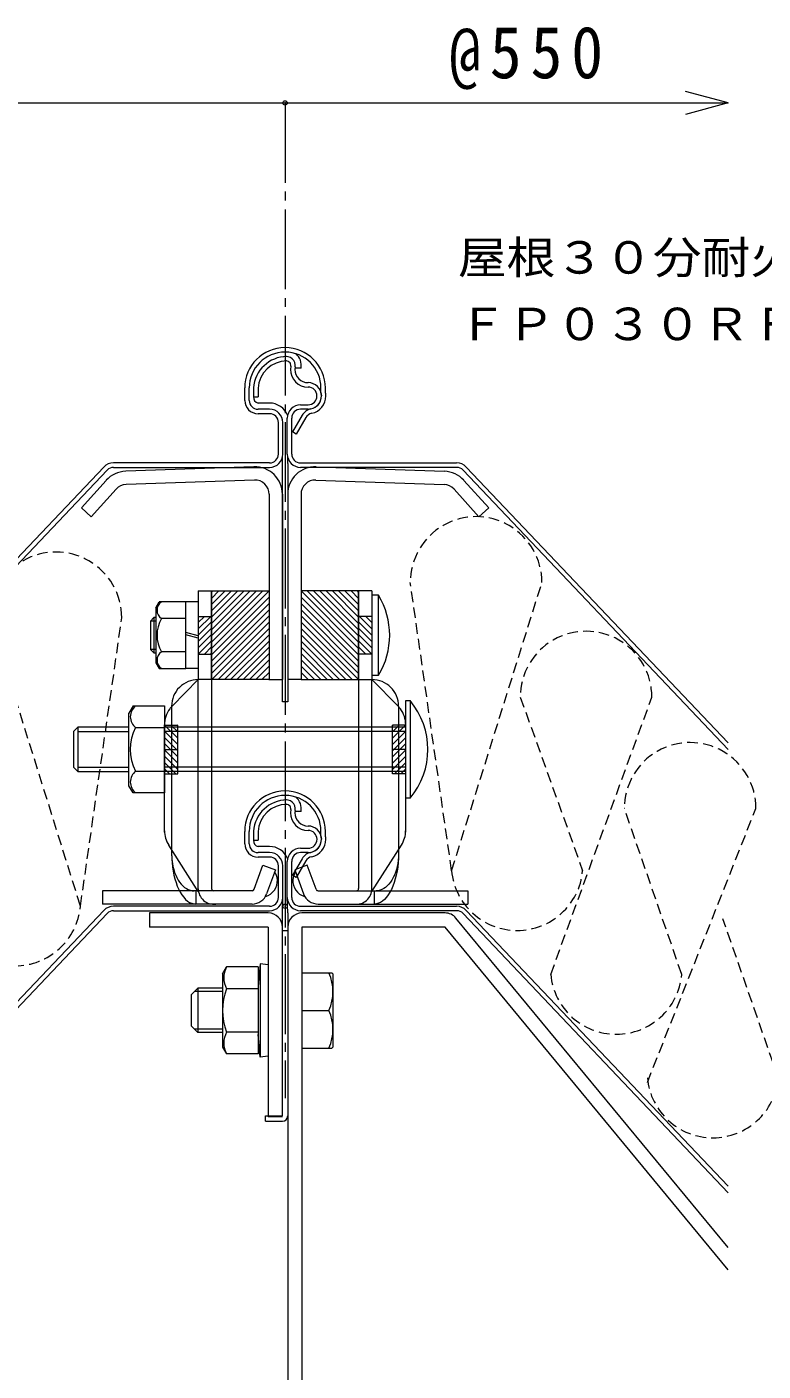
# Model space of a CAD drawing. Units: millimetres, scale not verified. Extents: x -1135 to 443, y -817 to 1523.
# Drawn here: x 104.1 to 270.3, y 606.8 to 910 of the extents above; entities that cross this region are included whole.
import ezdxf
from ezdxf.enums import TextEntityAlignment as Align

# ---------------------------------------------------------------- set-up
doc = ezdxf.new("R2010")
doc.units = ezdxf.units.MM
doc.header["$LTSCALE"] = 2
doc.header["$PDMODE"] = 32
doc.header["$PDSIZE"] = 1
doc.linetypes.add('CHAIN2', pattern=[12, 9, -1, 1, -1])
doc.linetypes.add('DASHED1', pattern=[1.8, 1.2, -0.6])
doc.layers.add('0-2_02', color=3, linetype='Continuous', lineweight=18)
doc.styles.add('ＭＳ ゴシック', font='')
doc.styles.get('ＭＳ ゴシック').set_extended_font_data('MS Gothic')

msp = doc.modelspace()

# ---------------------------------------------------------------- linework, layer by layer
at = {"layer": '0-2_02', "color": 7}
for p, q in [((262.394, 892.863), (252.735, 895.451)), ((262.394, 892.863), (252.735, 890.275)), ((163.658, 833.492), (163.593, 832.777)), ((164.642, 833.314), (164.594, 832.777)), ((166.008, 833.065), (164.839, 833.065)), ((153.294, 825.778), (153.294, 828.578)), ((154.294, 825.778), (154.294, 828.578)), ((155.293, 828.578), (155.293, 826.579)), ((156.292, 828.517), (156.292, 826.579)), ((170.493, 827.546), (170.493, 828.578)), ((171.494, 827.667), (171.494, 828.578)), ((155.293, 826.579), (156.292, 826.579)), ((158.893, 825.167), (156.294, 825.167)), ((165.893, 824.779), (167.593, 824.779)), ((170.493, 827.546), (170.593, 826.778)), ((158.893, 823.778), (156.294, 823.778)), ((158.893, 822.778), (156.294, 822.778)), ((162.893, 813.677), (162.893, 821.779)), ((163.894, 813.677), (163.894, 821.779)), ((166.223, 822.409), (164.056, 818.67)), ((167.593, 823.778), (165.893, 823.778)), ((160.894, 813.677), (160.894, 820.779)), ((161.893, 813.677), (161.893, 820.779)), ((161.794, 757.808), (161.794, 812.907)), ((162.994, 811.551), (162.994, 812.908)), ((27.985, 712.3), (121.507, 810.743)), ((122.232, 810.055), (28.71, 711.611)), ((158.894, 811.677), (123.682, 811.677)), ((123.682, 810.677), (158.895, 810.677)), ((162.993, 811.551), (162.993, 757.808)), ((201.106, 810.677), (165.893, 810.677)), ((165.894, 811.677), (201.106, 811.677)), ((202.556, 810.055), (262.394, 747.068)), ((262.394, 748.519), (203.281, 810.743)), ((162.993, 757.808), (161.794, 757.808)), ((163.658, 733.492), (163.594, 732.777)), ((164.642, 733.314), (164.594, 732.777)), ((166.008, 733.065), (164.84, 733.065)), ((153.295, 725.778), (153.295, 728.578)), ((154.295, 725.778), (154.295, 728.578)), ((155.294, 728.578), (155.294, 726.579)), ((156.293, 728.517), (156.293, 726.579)), ((170.494, 727.547), (170.494, 728.578)), ((171.495, 727.667), (171.495, 728.578)), ((155.294, 726.579), (156.293, 726.579)), ((158.894, 725.167), (156.294, 725.167)), ((165.893, 724.779), (167.595, 724.779)), ((170.494, 727.547), (170.594, 726.778)), ((158.894, 723.778), (156.294, 723.778)), ((158.894, 722.778), (156.294, 722.778)), ((162.894, 713.677), (162.894, 721.779)), ((163.894, 713.677), (163.894, 721.779)), ((166.224, 722.409), (164.056, 718.669)), ((167.595, 723.778), (165.893, 723.778)), ((160.895, 713.677), (160.895, 720.779)), ((161.894, 713.677), (161.894, 720.779)), ((162.994, 710.178), (162.894, 713.677)), ((27.986, 612.3), (121.507, 710.743)), ((122.232, 710.055), (28.711, 611.611)), ((158.895, 711.677), (123.682, 711.677)), ((123.682, 710.677), (158.896, 710.677)), ((156.06, 711.677), (127.887, 711.677)), ((162.995, 710.178), (162.995, 704.177)), ((201.107, 710.677), (165.893, 710.677)), ((165.894, 711.677), (201.107, 711.677)), ((168.728, 711.677), (196.901, 711.677)), ((202.557, 710.055), (262.395, 647.068)), ((262.395, 648.519), (203.282, 710.743)), ((161.794, 706.177), (162.995, 706.177)), ((157.994, 663.177), (161.794, 663.177))]:
    msp.add_line(p, q, dxfattribs=at)
at = {"layer": '0-2_02', "color": 7, "linetype": 'CHAIN2'}
msp.add_line((162.394, 892.863), (162.394, 668.378), dxfattribs=at)
at = {"layer": '0-2_02'}
for p, q in [((155.377, 810.804), (126.424, 809.793)), ((169.41, 810.804), (198.363, 809.793)), ((122.032, 807.745), (116.433, 801.526)), ((155.482, 807.806), (126.528, 806.795)), ((169.305, 807.806), (198.259, 806.795)), ((202.755, 807.745), (208.354, 801.526)), ((124.262, 805.738), (118.663, 799.519)), ((161.794, 804.608), (161.794, 762.808)), ((162.993, 804.608), (162.993, 762.808)), ((200.525, 805.738), (206.125, 799.519)), ((116.433, 801.526), (118.663, 799.519)), ((208.354, 801.526), (206.125, 799.519)), ((142.794, 782.808), (142.794, 762.808)), ((142.794, 782.808), (145.794, 782.808)), ((145.794, 769.808), (158.794, 782.808)), ((145.794, 771.222), (157.38, 782.808)), ((145.794, 772.636), (155.965, 782.808)), ((145.794, 774.05), (154.551, 782.808)), ((145.794, 775.465), (153.137, 782.808)), ((145.794, 776.879), (151.723, 782.808)), ((145.794, 778.293), (150.308, 782.808)), ((145.794, 779.707), (148.894, 782.808)), ((145.794, 781.122), (147.48, 782.808)), ((145.794, 782.536), (146.066, 782.808)), ((145.794, 782.808), (145.794, 762.479)), ((178.993, 769.808), (165.994, 782.808)), ((178.993, 771.222), (167.408, 782.808)), ((178.993, 772.636), (168.822, 782.808)), ((178.993, 774.05), (170.237, 782.808)), ((178.993, 775.465), (171.65, 782.808)), ((178.993, 776.879), (173.065, 782.808)), ((178.993, 778.293), (174.479, 782.808)), ((178.993, 779.707), (175.893, 782.808)), ((178.993, 781.122), (177.307, 782.808)), ((178.993, 782.536), (178.722, 782.808)), ((178.993, 782.808), (178.993, 762.479)), ((181.994, 782.808), (178.993, 782.808)), ((181.994, 782.808), (181.994, 762.808)), ((133.194, 779.008), (133.947, 780.313)), ((139.994, 780.313), (133.947, 780.313)), ((142.794, 780.308), (139.994, 780.308)), ((142.794, 780.308), (142.794, 765.308)), ((145.794, 768.394), (158.794, 781.394)), ((145.794, 766.979), (158.794, 779.979)), ((178.993, 768.394), (165.994, 781.394)), ((178.993, 766.979), (165.994, 779.979)), ((132.794, 776.808), (132.794, 768.808)), ((133.194, 779.008), (133.194, 766.608)), ((139.994, 776.561), (134.494, 776.561)), ((142.794, 777.058), (145.794, 777.058)), ((142.794, 775.643), (144.208, 777.058)), ((142.794, 774.229), (145.622, 777.058)), ((145.794, 765.565), (158.794, 778.565)), ((145.794, 764.151), (158.794, 777.151)), ((178.993, 765.565), (165.994, 778.565)), ((178.993, 764.151), (165.994, 777.151)), ((181.994, 777.058), (178.993, 777.058)), ((181.994, 774.229), (179.165, 777.058)), ((181.994, 775.643), (180.579, 777.058)), ((133.194, 776.008), (131.994, 776.008)), ((142.794, 772.691), (139.994, 773.442)), ((142.794, 772.815), (145.794, 775.815)), ((142.794, 771.401), (145.794, 774.401)), ((145.865, 762.808), (158.794, 775.737)), ((147.279, 762.808), (158.794, 774.323)), ((178.923, 762.808), (165.994, 775.737)), ((177.508, 762.808), (165.994, 774.323)), ((181.994, 772.815), (178.993, 775.815)), ((181.994, 771.401), (178.993, 774.401)), ((142.794, 772.174), (139.994, 772.924)), ((142.794, 769.987), (145.794, 772.986)), ((142.794, 768.573), (145.794, 771.572)), ((144.193, 768.558), (145.794, 770.158)), ((148.693, 762.808), (158.794, 772.908)), ((150.107, 762.808), (158.794, 771.494)), ((176.094, 762.808), (165.994, 772.908)), ((174.68, 762.808), (165.994, 771.494)), ((181.994, 769.987), (178.993, 772.986)), ((181.994, 768.573), (178.993, 771.572)), ((180.594, 768.558), (178.993, 770.158)), ((133.194, 769.608), (131.994, 769.608)), ((139.994, 769.055), (134.494, 769.055)), ((142.794, 768.558), (145.794, 768.558)), ((145.607, 768.558), (145.794, 768.744)), ((151.521, 762.808), (158.794, 770.08)), ((152.936, 762.808), (158.794, 768.665)), ((154.35, 762.808), (158.794, 767.252)), ((173.265, 762.808), (165.994, 770.08)), ((171.852, 762.808), (165.994, 768.665)), ((170.437, 762.808), (165.994, 767.252)), ((179.18, 768.558), (178.993, 768.744)), ((181.994, 768.558), (178.993, 768.558)), ((133.194, 766.608), (133.947, 765.302)), ((142.794, 765.308), (139.994, 765.308)), ((155.764, 762.808), (158.794, 765.837)), ((157.178, 762.808), (158.794, 764.423)), ((169.023, 762.808), (165.994, 765.837)), ((167.609, 762.808), (165.994, 764.423)), ((142.794, 762.808), (136.88, 756.796)), ((145.794, 762.808), (142.794, 762.808)), ((142.794, 715.644), (142.794, 762.808)), ((145.794, 763.136), (145.793, 715.677)), ((158.593, 762.808), (158.794, 763.009)), ((166.195, 762.808), (165.994, 763.009)), ((178.993, 763.136), (178.993, 715.677)), ((178.993, 762.808), (181.994, 762.808)), ((181.994, 762.808), (187.908, 756.796)), ((181.994, 715.644), (181.994, 762.808)), ((128.102, 756.876), (127.17, 755.261)), ((127.17, 738.861), (127.17, 755.261)), ((136.793, 756.808), (136.793, 723.503)), ((187.993, 756.808), (187.994, 723.503)), ((115.617, 752.061), (115.617, 742.061)), ((127.17, 752.061), (115.617, 752.061)), ((128.67, 751.969), (135.17, 751.969)), ((135.17, 752.561), (138.17, 752.561)), ((189.617, 752.061), (135.17, 752.061)), ((138.17, 749.601), (135.21, 752.561)), ((138.17, 751.015), (136.624, 752.561)), ((138.17, 752.429), (138.038, 752.561)), ((138.17, 741.561), (138.17, 752.561)), ((186.617, 741.561), (186.618, 752.561)), ((186.617, 749.601), (189.577, 752.561)), ((189.617, 752.561), (186.618, 752.561)), ((186.618, 751.015), (188.163, 752.561)), ((186.618, 752.429), (186.749, 752.561)), ((115.617, 751.061), (127.17, 751.061)), ((138.17, 748.187), (135.17, 751.187)), ((189.617, 751.061), (135.17, 751.061)), ((138.17, 746.772), (135.17, 749.773)), ((186.618, 748.187), (189.617, 751.187)), ((186.618, 746.772), (189.617, 749.773)), ((138.17, 745.358), (135.17, 748.358)), ((135.17, 747.061), (138.17, 747.061)), ((135.17, 747.061), (138.17, 747.061)), ((138.17, 743.944), (135.17, 746.944)), ((189.617, 747.061), (186.617, 747.061)), ((189.617, 747.061), (186.617, 747.061)), ((186.617, 743.944), (189.617, 746.944)), ((186.618, 745.358), (189.617, 748.358)), ((115.617, 743.061), (127.17, 743.061)), ((138.17, 742.53), (135.17, 745.53)), ((137.725, 741.561), (135.17, 744.116)), ((189.617, 743.061), (135.17, 743.061)), ((186.618, 742.53), (189.617, 745.53)), ((187.063, 741.561), (189.617, 744.116)), ((115.617, 742.061), (127.17, 742.061)), ((128.67, 742.154), (135.17, 742.154)), ((136.31, 741.561), (135.17, 742.702)), ((189.617, 742.061), (135.17, 742.061)), ((135.17, 741.561), (138.17, 741.561)), ((189.617, 741.561), (186.617, 741.561)), ((188.477, 741.561), (189.617, 742.702)), ((128.102, 737.246), (127.17, 738.861)), ((142.794, 715.018), (136.129, 725.489)), ((181.994, 715.018), (188.658, 725.489)), ((155.41, 715.507), (157.383, 720.925)), ((169.377, 715.507), (167.404, 720.925)), ((142.268, 715.178), (142.268, 712.177)), ((182.52, 715.178), (182.519, 712.177)), ((154.941, 712.177), (121.174, 712.177)), ((158.595, 710.178), (131.794, 710.178)), ((131.794, 710.178), (131.794, 706.977)), ((198.488, 710.178), (166.195, 710.178)), ((169.847, 712.177), (203.613, 712.177)), ((158.595, 706.977), (131.794, 706.977)), ((158.595, 706.977), (158.595, 664.177)), ((198.488, 706.977), (166.195, 706.977)), ((166.195, 706.977), (166.195, 559.877)), ((262.395, 629.684), (198.488, 706.977)), ((262.395, 634.705), (200.954, 709.016)), ((148.295, 696.427), (149.198, 697.992)), ((156.294, 697.992), (149.198, 697.992)), ((156.294, 697.992), (156.294, 678.362)), ((156.803, 698.677), (156.303, 693.604)), ((156.803, 698.677), (156.803, 677.677)), ((158.595, 698.501), (156.803, 698.677)), ((158.595, 698.501), (158.595, 677.854)), ((148.295, 696.427), (148.295, 679.927)), ((166.195, 696.677), (172.945, 696.677)), ((172.945, 696.677), (173.194, 696.427)), ((173.194, 696.427), (173.194, 679.927)), ((148.295, 692.427), (141.944, 692.427)), ((148.295, 693.178), (142.695, 693.178)), ((142.695, 693.178), (142.695, 683.177)), ((156.294, 693.085), (149.198, 693.085)), ((166.195, 688.177), (172.291, 688.177)), ((142.695, 683.177), (141.195, 684.677)), ((148.295, 683.928), (141.944, 683.928)), ((148.295, 683.177), (142.695, 683.177)), ((156.294, 683.27), (149.198, 683.27)), ((156.803, 677.677), (156.303, 682.751)), ((148.295, 679.927), (149.198, 678.362)), ((166.195, 679.678), (172.945, 679.678)), ((172.945, 679.678), (173.194, 679.927)), ((156.294, 678.362), (149.198, 678.362)), ((158.595, 677.854), (156.803, 677.677)), ((161.794, 664.177), (158.595, 664.177))]:
    msp.add_line(p, q, dxfattribs=at)
at = {"layer": '0-2_02', "color": 4, "linetype": 'DASHED1', "lineweight": 9}
for p, q in [((199.968, 719.695), (190.651, 784.709)), ((199.968, 719.695), (220.351, 784.709)), ((116.225, 711.715), (95.842, 776.729)), ((116.225, 711.715), (125.541, 776.729)), ((215.466, 758.858), (229.541, 719.695)), ((222.336, 696.29), (245.167, 758.858)), ((251.91, 696.29), (238.946, 733.753)), ((244.139, 671.955), (268.646, 733.753)), ((273.713, 672.945), (261.208, 708.814))]:
    msp.add_line(p, q, dxfattribs=at)
at = {"layer": '0-2_02', "color": 7}
for points in [[(-487.606, 892.863), (-387.606, 892.863), (162.394, 892.863), (262.394, 892.863)], [(167.09, 821.908), (164.921, 818.167), (164.056, 818.67)], [(167.09, 721.908), (164.921, 718.167), (164.056, 718.669)], [(161.794, 664.378), (161.794, 710.178), (161.895, 713.677)], [(157.994, 663.177), (157.994, 664.378), (161.794, 664.378)]]:
    msp.add_lwpolyline(points, dxfattribs=at)
at = {"layer": '0-2_02'}
for points in [[(158.794, 804.608), (158.794, 762.808), (161.794, 762.808)], [(165.994, 804.608), (165.994, 762.808), (162.993, 762.808)], [(133.947, 765.302), (139.994, 765.302), (139.994, 780.313)], [(133.194, 776.808), (132.794, 776.808), (131.994, 776.008), (131.994, 769.608), (132.794, 768.808), (133.194, 768.808)], [(128.102, 756.876), (135.17, 756.876), (135.17, 737.246), (128.102, 737.246)], [(115.617, 752.061), (114.617, 751.061), (114.617, 743.061), (115.617, 742.061)], [(135.17, 728.363), (135.17, 736.658), (135.17, 752.601)], [(189.617, 728.363), (189.617, 736.658), (189.617, 752.601)], [(136.793, 723.503), (136.813, 722.775), (136.87, 722.052), (136.966, 721.341), (137.099, 720.646), (137.268, 719.972), (137.471, 719.326), (137.708, 718.711), (137.976, 718.133), (138.275, 717.595), (138.6, 717.103), (138.95, 716.659), (139.322, 716.268), (139.713, 715.931), (140.121, 715.652), (140.542, 715.433), (140.972, 715.275), (141.41, 715.18), (141.85, 715.149)], [(136.793, 723.503), (136.814, 722.516), (136.877, 721.536), (136.98, 720.572), (137.124, 719.629), (137.306, 718.717), (137.527, 717.84), (137.784, 717.007), (138.074, 716.223), (138.397, 715.495), (138.749, 714.827), (139.128, 714.226), (139.53, 713.695), (139.954, 713.239), (140.395, 712.86), (140.851, 712.563), (141.317, 712.35), (141.79, 712.221), (142.268, 712.177)], [(187.994, 723.503), (187.973, 722.516), (187.911, 721.536), (187.807, 720.572), (187.664, 719.629), (187.481, 718.717), (187.26, 717.84), (187.004, 717.007), (186.713, 716.223), (186.39, 715.495), (186.038, 714.827), (185.659, 714.226), (185.256, 713.695), (184.833, 713.239), (184.392, 712.86), (183.936, 712.563), (183.47, 712.35), (182.997, 712.221), (182.519, 712.177)], [(187.994, 723.503), (187.975, 722.775), (187.917, 722.052), (187.822, 721.341), (187.689, 720.646), (187.52, 719.972), (187.316, 719.326), (187.079, 718.711), (186.811, 718.133), (186.513, 717.595), (186.188, 717.103), (185.837, 716.659), (185.465, 716.268), (185.074, 715.931), (184.667, 715.652), (184.246, 715.433), (183.815, 715.275), (183.378, 715.18), (182.937, 715.149)], [(157.383, 720.925), (160.202, 719.9), (158.23, 714.481)], [(167.404, 720.925), (164.586, 719.9), (166.558, 714.481)], [(154.941, 715.178), (121.174, 715.178), (121.174, 712.177)], [(169.847, 715.178), (203.613, 715.178), (203.613, 712.177)], [(162.995, 706.977), (162.995, 559.877), (-223.505, 559.877)], [(142.695, 693.178), (141.195, 691.677), (141.195, 684.677)]]:
    msp.add_lwpolyline(points, dxfattribs=at)
for points in [[(145.794, 782.808), (158.794, 782.808), (158.794, 762.808), (145.794, 762.808)], [(178.993, 782.808), (165.994, 782.808), (165.994, 762.808), (178.993, 762.808)], [(183.494, 781.808), (181.994, 781.808), (181.994, 763.808), (183.494, 763.808)], [(189.617, 758.061), (190.617, 758.061), (190.617, 736.061), (189.617, 736.061)]]:
    msp.add_lwpolyline(points, close=True, dxfattribs=at)
at = {"layer": '0-2_02', "color": 7}
for centre, radius, start, end in [((162.394, 828.578), 9.099, 0, 180), ((162.394, 828.578), 8.1, 0, 180), ((162.832, 828.116), 7.552, 90.3642, 176.48582), ((162.832, 828.116), 6.552, 90.3642, 176.48582), ((162.674, 833.67), 2, 349.72002, 106.27591), ((162.674, 833.67), 1, 349.72002, 106.27591), ((162.674, 833.67), 3.388, 349.72002, 51.31358), ((167.593, 832.777), 4, 180, 270), ((167.593, 832.777), 3, 180, 270), ((167.593, 826.778), 3, 0, 90), ((167.593, 826.778), 2, 0, 90), ((156.294, 825.778), 3, 180, 270), ((156.294, 825.778), 2, 180, 270), ((156.518, 826.384), 1.239, 171.01538, 259.60056), ((158.893, 820.779), 4.388, 21.96983, 90), ((165.893, 821.779), 3, 90, 180), ((167.593, 826.778), 2, 270, 0), ((167.593, 826.778), 3, 270, 0), ((167.593, 826.778), 3, 281.78784, 0), ((167.593, 826.778), 4, 281.78784, 0), ((167.593, 826.778), 3, 0, 14.83511), ((167.593, 826.778), 4, 0, 12.83858), ((158.893, 820.779), 3, 0, 90), ((158.893, 820.779), 2, 0, 90), ((165.893, 821.779), 2, 90, 180), ((168.82, 820.905), 3, 101.78784, 149.90024), ((168.82, 820.905), 2, 101.78784, 149.90024), ((158.894, 813.677), 2, 270, 0), ((158.894, 813.677), 3, 270, 0), ((165.894, 813.677), 3, 180, 270), ((165.894, 813.677), 2, 180, 270), ((123.682, 808.677), 3, 90, 136.46872), ((123.682, 808.677), 2, 90, 136.46872), ((201.106, 808.677), 3, 43.53128, 90), ((201.106, 808.677), 2, 43.53128, 90), ((162.394, 728.578), 9.099, 0, 180), ((162.394, 728.578), 8.1, 0, 180), ((162.833, 728.116), 7.552, 90.3642, 176.48582), ((162.833, 728.116), 6.552, 90.3642, 176.48582), ((162.674, 733.67), 2, 349.72002, 106.27591), ((162.674, 733.67), 1, 349.72002, 106.27591), ((162.674, 733.67), 3.388, 349.72002, 51.31358), ((167.595, 732.777), 4, 180, 270), ((167.595, 732.777), 3, 180, 270), ((167.595, 726.778), 3, 0, 90), ((167.595, 726.778), 2, 0, 90), ((167.595, 726.778), 4, 0, 12.83858), ((156.294, 725.778), 3, 180, 270), ((156.294, 725.778), 2, 180, 270), ((156.519, 726.384), 1.239, 171.01538, 259.60056), ((158.894, 720.779), 4.388, 21.96983, 90), ((165.893, 721.779), 3, 90, 180), ((167.595, 726.778), 2, 270, 0), ((167.595, 726.778), 3, 270, 0), ((167.595, 726.778), 3, 281.78784, 0), ((167.595, 726.778), 4, 281.78784, 0), ((167.595, 726.778), 3, 0, 14.83511), ((158.894, 720.779), 3, 0, 90), ((158.894, 720.779), 2, 0, 90), ((165.893, 721.779), 2, 90, 180), ((168.82, 720.905), 3, 101.78784, 149.90024), ((168.82, 720.905), 2, 101.78784, 149.90024), ((158.895, 713.677), 2, 270, 0), ((158.895, 713.677), 3, 270, 0), ((165.894, 713.677), 3, 180, 270), ((165.894, 713.677), 2, 180, 270), ((123.682, 708.677), 3, 90, 136.46872), ((123.682, 708.677), 2, 90, 136.46872), ((201.107, 708.677), 3, 43.53128, 90), ((201.107, 708.677), 2, 43.53128, 90), ((161.794, 664.378), 1.2, 270, 0)]:
    msp.add_arc(centre, radius, start, end, dxfattribs=at)
at = {"layer": '0-2_02'}
for centre, radius, start, end in [((126.64, 803.597), 6.2, 92.00002, 138.00002), ((155.593, 804.608), 6.2, 0.00002, 92.00002), ((169.194, 804.608), 6.2, 88.00002, 180), ((198.147, 803.597), 6.2, 42.00002, 88.00002), ((126.64, 803.597), 3.2, 92.00002, 138.00002), ((155.593, 804.608), 3.2, 0.00002, 92.00002), ((169.194, 804.608), 3.2, 88.00002, 180), ((198.147, 803.597), 3.2, 42.00002, 88.00002), ((135.754, 778.437), 2.26, 123.89024, 236.10977), ((168.544, 772.808), 17.45, 328.95178, 31.04823), ((141.035, 772.808), 7.542, 150.15828, 209.84174), ((135.754, 767.178), 2.26, 123.89024, 236.10977), ((142.794, 756.808), 6, 89.99986, 179.99988), ((181.994, 756.808), 6, 0.00014, 90.00015), ((177.492, 747.061), 17.125, 320.0338, 39.96622), ((130.578, 754.422), 3.109, 127.87814, 232.12187), ((141.17, 752.601), 6, 143.04236, 180.00029), ((141.17, 752.601), 6, 135.47176, 143.04236), ((183.617, 752.601), 6, 36.95769, 44.52829), ((183.617, 752.601), 6, 359.99976, 36.95769), ((138.105, 747.061), 10.635, 152.51878, 207.48123), ((130.578, 739.7), 3.109, 127.87814, 232.12187), ((141.191, 728.711), 6, 180.00029, 212.47176), ((141.191, 728.711), 6, 180.00029, 212.47176), ((183.596, 728.711), 6, 327.52829, 359.99976), ((157.042, 717.393), 3.617, 4.49387, 34.26891), ((167.746, 717.393), 3.617, 145.73077, 175.50581), ((146.293, 715.644), 3.5, 179.9998, 277.99965), ((146.293, 715.677), 0.5, 179.99953, 269.99953), ((157.042, 717.393), 3.617, 284.55696, 4.49387), ((167.746, 717.393), 3.617, 175.50581, 255.44272), ((178.494, 715.644), 3.5, 262.00015, 0), ((178.494, 715.677), 0.5, 270, 0), ((154.941, 715.677), 0.5, 270.0015, 340.0015), ((154.941, 715.677), 3.5, 269.99968, 339.99968), ((154.941, 715.677), 0.5, 290.0015, 340.0015), ((169.847, 715.677), 3.5, 200.00014, 270.00014), ((169.847, 715.677), 0.5, 200.00014, 270.00014), ((169.847, 715.677), 0.5, 200.00014, 250.00014), ((158.595, 706.977), 3.2, 0, 90), ((166.195, 706.977), 3.2, 90, 180), ((198.488, 706.977), 3.2, 39.58386, 90), ((153.448, 695.539), 4.907, 149.99995, 210.00006), ((162.747, 692.427), 10.448, 335.99666, 24.00336), ((162.074, 688.177), 13.779, 159.13594, 200.86407), ((158.095, 693.427), 1.8, 174.37169, 180), ((162.747, 683.928), 10.448, 335.99666, 24.00336), ((153.448, 680.816), 4.907, 149.99995, 210.00006), ((158.095, 682.928), 1.8, 180, 185.62833)]:
    msp.add_arc(centre, radius, start, end, dxfattribs=at)
at = {"layer": '0-2_02', "color": 4, "linetype": 'DASHED1', "lineweight": 9}
for centre, start, end in [((205.501, 784.709), 0, 180.00002), ((110.691, 776.729), 0, 180.00002), ((230.316, 758.858), 0, 180.00002), ((253.796, 733.753), 0, 180.00002), ((214.755, 721.065), 185.29527, 354.70474), ((101.438, 713.085), 185.29527, 354.70474), ((237.123, 697.66), 185.29527, 354.70474), ((258.926, 674.316), 185.29527, 354.70474)]:
    msp.add_arc(centre, 14.85, start, end, dxfattribs=at)
at = {"layer": '0-2_02'}
for p in [(162.394, 892.863), (162.394, 711.677)]:
    msp.add_point(p, dxfattribs=at)

# ---------------------------------------------------------------- texts
at = {"layer": '0-2_02', "color": 2, "style": 'ＭＳ ゴシック', "width": 1.1}
for s, p in [('屋根３０分耐火認定', (201.377, 852.157)), ('ＦＰ０３０ＲＦ-１９５４（１） 仕様参考図', (201.377, 837.157))]:
    msp.add_text(s, height=7.331, dxfattribs=at).set_placement(p, align=Align.BOTTOM_LEFT)
at = {"layer": '0-2_02', "color": 2, "insert": (199.394, 895.863), "char_height": 11.73, "attachment_point": 7, "style": 'ＭＳ ゴシック'}
msp.add_mtext('\\T1.28;\\W0.9;@550', dxfattribs=at)

doc.saveas('drawing.dxf')
